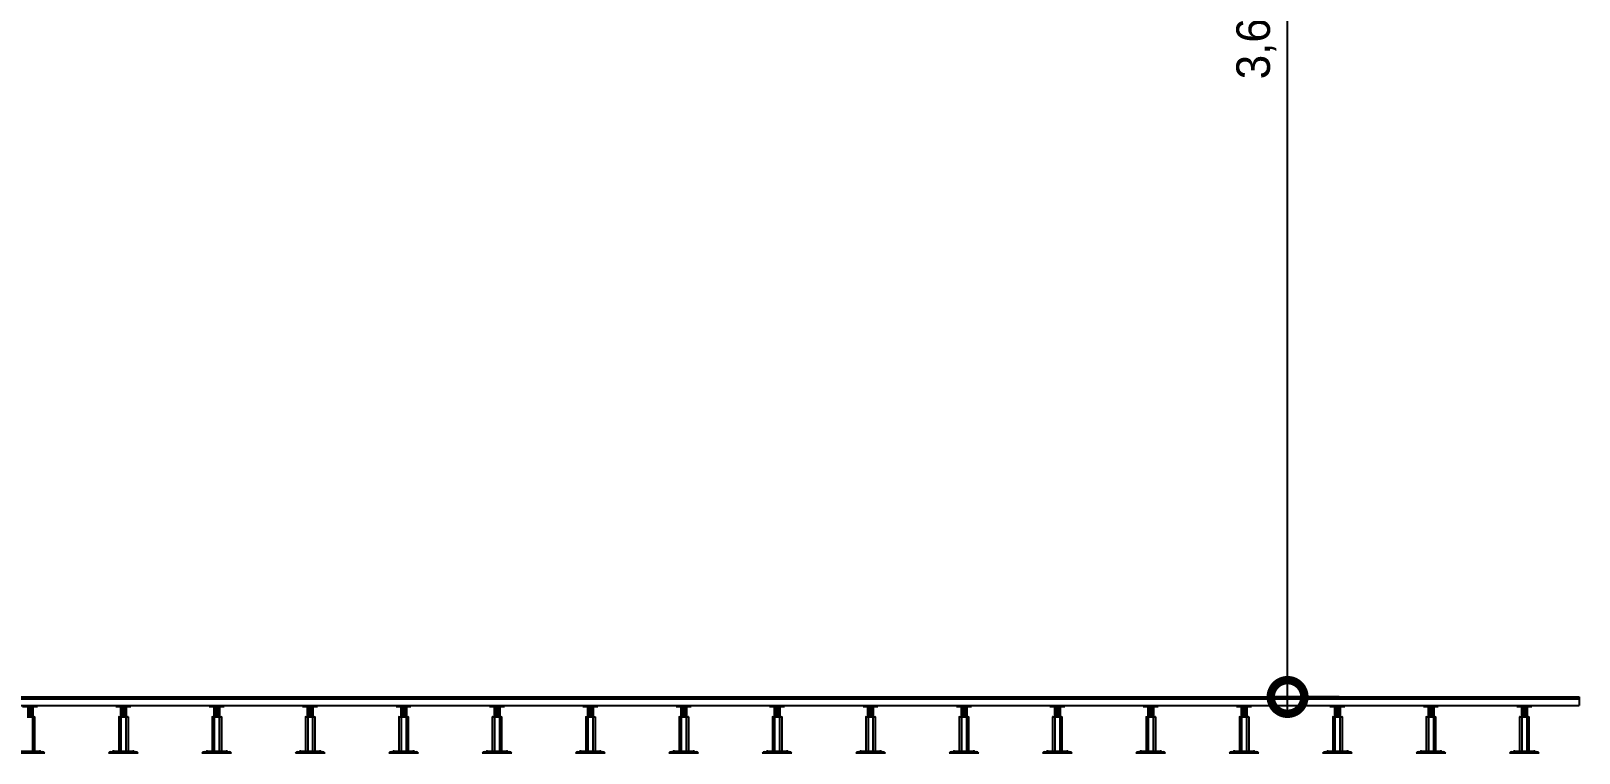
# Model space of a CAD drawing. Header units: millimetres. Extents: x 19868 to 801382, y -4805 to 85279.
# Drawn here: x 301844 to 305988, y 42129 to 44061 of the extents above; entities that cross this region are included whole.
import ezdxf

# ---------------------------------------------------------------- set-up
doc = ezdxf.new("R2010")
doc.units = ezdxf.units.MM
doc.header["$LTSCALE"] = 250
doc.layers.get('Defpoints').update_dxf_attribs({"color": 151})
for name, color, linetype in [('A-ELE-4', 4, 'Continuous'), ('A-ELE-8', 8, 'Continuous'), ('GES', 7, 'Continuous')]:
    doc.layers.add(name, color=color, linetype=linetype)
doc.layers.add('CK', color=221, linetype='Continuous', plot=False)
doc.styles.add('Gdim', font='')
doc.styles.get('Gdim').set_extended_font_data('Dotum')
doc.dimstyles.new('Gdim50', dxfattribs={"dimscale": 30, "dimtxt": 3, "dimasz": 6, "dimexe": 1.5, "dimexo": 2, "dimgap": 1, "dimtad": 1, "dimdec": 0, "dimzin": 0, "dimdsep": 46, "dimlunit": 6, "dimtxsty": 'Gdim', "dimblk": 'DOTSMALL', "dimcen": 1.5, "dimdle": 1.5, "dimclrd": 256, "dimclre": 256, "dimclrt": 256, "dimazin": 0, "dimtfac": 1, "dimtdec": 0, "dimtix": 1, "dimtmove": 2, "dimatfit": 3, "dimldrblk": 'DOTSMALL', "dimfxl": 1.5, "dimtolj": 1, "dimtzin": 0, "dimlwd": -1, "dimlwe": -1, "dimarcsym": 1})

# ---------------------------------------------------------------- blocks, each defined once
blk = doc.blocks.new('_DotSmall')
at = {"color": 0, "linetype": 'ByBlock', "const_width": 0.5}
blk.add_lwpolyline([(-0.0625, 0, 1), (0.0625, 0, 1)], format="xyb", close=True, dxfattribs=at)
blk = doc.blocks.new('*D67')
at = {"layer": 'CK', "transparency": 16777216}
for p, q in [((305208, 42233.9), (305208, 45923.9)), ((305346.2, 45878.9), (305163, 45878.9)), ((305346.2, 42278.9), (305163, 42278.9))]:
    blk.add_line(p, q, dxfattribs=at)
at = {"layer": 'Defpoints', "color": 0, "transparency": 16777216}
for p in [(305208, 45878.9), (305406.2, 45878.9), (305406.2, 42278.9)]:
    blk.add_point(p, dxfattribs=at)
at = {"layer": 'CK', "transparency": 16777216, "xscale": 180, "yscale": 180, "zscale": 180}
for p, rotation in [((305208, 45878.9), 90), ((305208, 42278.9), 270)]:
    blk.add_blockref('_DotSmall', p, dxfattribs=dict(at, rotation=rotation))
at = {"layer": 'CK', "transparency": 16777216, "insert": (305124.2, 44078.9), "char_height": 90, "attachment_point": 5, "rotation": 90, "style": 'Gdim'}
blk.add_mtext('\\A1;3,600', dxfattribs=at)
blk = doc.blocks.new('*U157')
at = {"layer": 'A-ELE-4'}
blk.add_line((-11, 0), (5589, 0), dxfattribs=at)
at = {"layer": 'A-ELE-8'}
for p, q in [((5589, 0), (5589, -23)), ((-11, -5), (5589, -5)), ((-11, -23), (5589, -23))]:
    blk.add_line(p, q, dxfattribs=at)
blk = doc.blocks.new('*U139')
at = {"layer": 'GES', "color": 8}
for p, q in [((40345, 2019.5, 0), (40385, 2019.5, 0)), ((40345, 2017, 0), (40385, 2017, 0)), ((40357.4, 2011.6, 0), (40372.6, 2011.6, 0)), ((40357.4, 2011.6, 0), (40372.6, 2011.6, 0)), ((40357.4, 2006.6, 0), (40372.6, 2006.6, 0)), ((40357.4, 2006.6, 0), (40372.6, 2006.6, 0)), ((40357.4, 2001.6, 0), (40372.6, 2001.6, 0)), ((40357.4, 2001.6, 0), (40372.6, 2001.6, 0)), ((40357.4, 1996.6, 0), (40372.6, 1996.6, 0)), ((40357.4, 1996.6, 0), (40372.6, 1996.6, 0)), ((40357.4, 1991.6, 0), (40372.6, 1991.6, 0)), ((40357.4, 1991.6, 0), (40372.6, 1991.6, 0)), ((40357.6, 1989.7, 0), (40372.6, 1989.7, 0)), ((40359.2, 1989.7, 0), (40370.9, 1989.7, 0)), ((40372.6, 2017, 0), (40372.6, 2007.2, 0)), ((40372.6, 2013.6, 0), (40372.6, 1989.7, 0)), ((40372.6, 1989.7, 0), (40376.7, 1989.7, 0)), ((40385, 2017, 0), (40385, 2019.5, 0)), ((40595, 2017, 0), (40595, 2019.5, 0)), ((40595, 2019.5, 0), (40635, 2019.5, 0)), ((40595, 2017, 0), (40635, 2017, 0)), ((40603.4, 1989.7, 0), (40607.6, 1989.7, 0)), ((40607.4, 2017, 0), (40607.4, 2007.2, 0)), ((40607.4, 2013.6, 0), (40607.4, 1989.7, 0)), ((40607.4, 2011.6, 0), (40622.6, 2011.6, 0)), ((40607.4, 2011.6, 0), (40622.6, 2011.6, 0)), ((40607.4, 2006.6, 0), (40622.6, 2006.6, 0)), ((40607.4, 2006.6, 0), (40622.6, 2006.6, 0)), ((40607.4, 2001.6, 0), (40622.6, 2001.6, 0)), ((40607.4, 2001.6, 0), (40622.6, 2001.6, 0)), ((40607.4, 1996.6, 0), (40622.6, 1996.6, 0)), ((40607.4, 1996.6, 0), (40622.6, 1996.6, 0)), ((40607.4, 1991.6, 0), (40622.6, 1991.6, 0)), ((40607.4, 1991.6, 0), (40622.6, 1991.6, 0)), ((40607.6, 1989.7, 0), (40622.6, 1989.7, 0)), ((40609.2, 1989.7, 0), (40620.9, 1989.7, 0)), ((40622.6, 2017, 0), (40622.6, 2007.2, 0)), ((40622.6, 2013.6, 0), (40622.6, 1989.7, 0)), ((40622.6, 1989.7, 0), (40626.7, 1989.7, 0)), ((40635, 2017, 0), (40635, 2019.5, 0)), ((40845, 2017, 0), (40845, 2019.5, 0)), ((40845, 2019.5, 0), (40885, 2019.5, 0)), ((40845, 2017, 0), (40885, 2017, 0)), ((40853.4, 1989.7, 0), (40857.6, 1989.7, 0)), ((40857.4, 2017, 0), (40857.4, 2007.2, 0)), ((40857.4, 2013.6, 0), (40857.4, 1989.7, 0)), ((40857.4, 2011.6, 0), (40872.6, 2011.6, 0)), ((40857.4, 2011.6, 0), (40872.6, 2011.6, 0)), ((40857.4, 2006.6, 0), (40872.6, 2006.6, 0)), ((40857.4, 2006.6, 0), (40872.6, 2006.6, 0)), ((40857.4, 2001.6, 0), (40872.6, 2001.6, 0)), ((40857.4, 2001.6, 0), (40872.6, 2001.6, 0)), ((40857.4, 1996.6, 0), (40872.6, 1996.6, 0)), ((40857.4, 1996.6, 0), (40872.6, 1996.6, 0)), ((40857.4, 1991.6, 0), (40872.6, 1991.6, 0)), ((40857.4, 1991.6, 0), (40872.6, 1991.6, 0)), ((40857.6, 1989.7, 0), (40872.6, 1989.7, 0)), ((40859.2, 1989.7, 0), (40870.9, 1989.7, 0)), ((40872.6, 2017, 0), (40872.6, 2007.2, 0)), ((40872.6, 2013.6, 0), (40872.6, 1989.7, 0)), ((40872.6, 1989.7, 0), (40876.7, 1989.7, 0)), ((40885, 2017, 0), (40885, 2019.5, 0)), ((41095, 2017, 0), (41095, 2019.5, 0)), ((41095, 2019.5, 0), (41135, 2019.5, 0)), ((41095, 2017, 0), (41135, 2017, 0)), ((41103.4, 1989.7, 0), (41107.6, 1989.7, 0)), ((41107.4, 2017, 0), (41107.4, 2007.2, 0)), ((41107.4, 2013.6, 0), (41107.4, 1989.7, 0)), ((41107.4, 2011.6, 0), (41122.6, 2011.6, 0)), ((41107.4, 2011.6, 0), (41122.6, 2011.6, 0)), ((41107.4, 2006.6, 0), (41122.6, 2006.6, 0)), ((41107.4, 2006.6, 0), (41122.6, 2006.6, 0)), ((41107.4, 2001.6, 0), (41122.6, 2001.6, 0)), ((41107.4, 2001.6, 0), (41122.6, 2001.6, 0)), ((41107.4, 1996.6, 0), (41122.6, 1996.6, 0)), ((41107.4, 1996.6, 0), (41122.6, 1996.6, 0)), ((41107.4, 1991.6, 0), (41122.6, 1991.6, 0)), ((41107.4, 1991.6, 0), (41122.6, 1991.6, 0)), ((41107.6, 1989.7, 0), (41122.6, 1989.7, 0)), ((41109.2, 1989.7, 0), (41120.9, 1989.7, 0)), ((41122.6, 2017, 0), (41122.6, 2007.2, 0)), ((41122.6, 2013.6, 0), (41122.6, 1989.7, 0)), ((41122.6, 1989.7, 0), (41126.7, 1989.7, 0)), ((41135, 2017, 0), (41135, 2019.5, 0)), ((41345, 2017, 0), (41345, 2019.5, 0)), ((41345, 2019.5, 0), (41385, 2019.5, 0)), ((41345, 2017, 0), (41385, 2017, 0)), ((41353.4, 1989.7, 0), (41357.6, 1989.7, 0)), ((41357.4, 2017, 0), (41357.4, 2007.2, 0)), ((41357.4, 2013.6, 0), (41357.4, 1989.7, 0)), ((41357.4, 2011.6, 0), (41372.6, 2011.6, 0)), ((41357.4, 2011.6, 0), (41372.6, 2011.6, 0)), ((41357.4, 2006.6, 0), (41372.6, 2006.6, 0)), ((41357.4, 2006.6, 0), (41372.6, 2006.6, 0)), ((41357.4, 2001.6, 0), (41372.6, 2001.6, 0)), ((41357.4, 2001.6, 0), (41372.6, 2001.6, 0)), ((41357.4, 1996.6, 0), (41372.6, 1996.6, 0)), ((41357.4, 1996.6, 0), (41372.6, 1996.6, 0)), ((41357.4, 1991.6, 0), (41372.6, 1991.6, 0)), ((41357.4, 1991.6, 0), (41372.6, 1991.6, 0)), ((41357.6, 1989.7, 0), (41372.6, 1989.7, 0)), ((41359.2, 1989.7, 0), (41370.9, 1989.7, 0)), ((41372.6, 2017, 0), (41372.6, 2007.2, 0)), ((41372.6, 2013.6, 0), (41372.6, 1989.7, 0)), ((41372.6, 1989.7, 0), (41376.7, 1989.7, 0)), ((41385, 2017, 0), (41385, 2019.5, 0)), ((41595, 2017, 0), (41595, 2019.5, 0)), ((41595, 2019.5, 0), (41635, 2019.5, 0)), ((41595, 2017, 0), (41635, 2017, 0)), ((41603.4, 1989.7, 0), (41607.6, 1989.7, 0)), ((41607.4, 2017, 0), (41607.4, 2007.2, 0)), ((41607.4, 2013.6, 0), (41607.4, 1989.7, 0)), ((41607.4, 2011.6, 0), (41622.6, 2011.6, 0)), ((41607.4, 2011.6, 0), (41622.6, 2011.6, 0)), ((41607.4, 2006.6, 0), (41622.6, 2006.6, 0)), ((41607.4, 2006.6, 0), (41622.6, 2006.6, 0)), ((41607.4, 2001.6, 0), (41622.6, 2001.6, 0)), ((41607.4, 2001.6, 0), (41622.6, 2001.6, 0)), ((41607.4, 1996.6, 0), (41622.6, 1996.6, 0)), ((41607.4, 1996.6, 0), (41622.6, 1996.6, 0)), ((41607.4, 1991.6, 0), (41622.6, 1991.6, 0)), ((41607.4, 1991.6, 0), (41622.6, 1991.6, 0)), ((41607.6, 1989.7, 0), (41622.6, 1989.7, 0)), ((41609.2, 1989.7, 0), (41620.9, 1989.7, 0)), ((41622.6, 2017, 0), (41622.6, 2007.2, 0)), ((41622.6, 2013.6, 0), (41622.6, 1989.7, 0)), ((41622.6, 1989.7, 0), (41626.7, 1989.7, 0)), ((41635, 2017, 0), (41635, 2019.5, 0)), ((41845, 2017, 0), (41845, 2019.5, 0)), ((41845, 2019.5, 0), (41885, 2019.5, 0)), ((41845, 2017, 0), (41885, 2017, 0)), ((41853.4, 1989.7, 0), (41857.6, 1989.7, 0)), ((41857.4, 2017, 0), (41857.4, 2007.2, 0)), ((41857.4, 2013.6, 0), (41857.4, 1989.7, 0)), ((41857.4, 2011.6, 0), (41872.6, 2011.6, 0)), ((41857.4, 2011.6, 0), (41872.6, 2011.6, 0)), ((41857.4, 2006.6, 0), (41872.6, 2006.6, 0)), ((41857.4, 2006.6, 0), (41872.6, 2006.6, 0)), ((41857.4, 2001.6, 0), (41872.6, 2001.6, 0)), ((41857.4, 2001.6, 0), (41872.6, 2001.6, 0)), ((41857.4, 1996.6, 0), (41872.6, 1996.6, 0)), ((41857.4, 1996.6, 0), (41872.6, 1996.6, 0)), ((41857.4, 1991.6, 0), (41872.6, 1991.6, 0)), ((41857.4, 1991.6, 0), (41872.6, 1991.6, 0)), ((41857.6, 1989.7, 0), (41872.6, 1989.7, 0)), ((41859.2, 1989.7, 0), (41870.9, 1989.7, 0)), ((41872.6, 2017, 0), (41872.6, 2007.2, 0)), ((41872.6, 2013.6, 0), (41872.6, 1989.7, 0)), ((41872.6, 1989.7, 0), (41876.7, 1989.7, 0)), ((41885, 2017, 0), (41885, 2019.5, 0)), ((42095, 2017, 0), (42095, 2019.5, 0)), ((42095, 2019.5, 0), (42135, 2019.5, 0)), ((42095, 2017, 0), (42135, 2017, 0)), ((42103.4, 1989.7, 0), (42107.6, 1989.7, 0)), ((42107.4, 2017, 0), (42107.4, 2007.2, 0)), ((42107.4, 2013.6, 0), (42107.4, 1989.7, 0)), ((42107.4, 2011.6, 0), (42122.6, 2011.6, 0)), ((42107.4, 2011.6, 0), (42122.6, 2011.6, 0)), ((42107.4, 2006.6, 0), (42122.6, 2006.6, 0)), ((42107.4, 2006.6, 0), (42122.6, 2006.6, 0)), ((42107.4, 2001.6, 0), (42122.6, 2001.6, 0)), ((42107.4, 2001.6, 0), (42122.6, 2001.6, 0)), ((42107.4, 1996.6, 0), (42122.6, 1996.6, 0)), ((42107.4, 1996.6, 0), (42122.6, 1996.6, 0)), ((42107.4, 1991.6, 0), (42122.6, 1991.6, 0)), ((42107.4, 1991.6, 0), (42122.6, 1991.6, 0)), ((42107.6, 1989.7, 0), (42122.6, 1989.7, 0)), ((42109.2, 1989.7, 0), (42120.9, 1989.7, 0)), ((42122.6, 2017, 0), (42122.6, 2007.2, 0)), ((42122.6, 2013.6, 0), (42122.6, 1989.7, 0)), ((42122.6, 1989.7, 0), (42126.7, 1989.7, 0)), ((42135, 2017, 0), (42135, 2019.5, 0)), ((42345, 2017, 0), (42345, 2019.5, 0)), ((42345, 2019.5, 0), (42385, 2019.5, 0)), ((42345, 2017, 0), (42385, 2017, 0)), ((42353.4, 1989.7, 0), (42357.6, 1989.7, 0)), ((42357.4, 2017, 0), (42357.4, 2007.2, 0)), ((42357.4, 2013.6, 0), (42357.4, 1989.7, 0)), ((42357.4, 2011.6, 0), (42372.6, 2011.6, 0)), ((42357.4, 2011.6, 0), (42372.6, 2011.6, 0)), ((42357.4, 2006.6, 0), (42372.6, 2006.6, 0)), ((42357.4, 2006.6, 0), (42372.6, 2006.6, 0)), ((42357.4, 2001.6, 0), (42372.6, 2001.6, 0)), ((42357.4, 2001.6, 0), (42372.6, 2001.6, 0)), ((42357.4, 1996.6, 0), (42372.6, 1996.6, 0)), ((42357.4, 1996.6, 0), (42372.6, 1996.6, 0)), ((42357.4, 1991.6, 0), (42372.6, 1991.6, 0)), ((42357.4, 1991.6, 0), (42372.6, 1991.6, 0)), ((42357.6, 1989.7, 0), (42372.6, 1989.7, 0)), ((42359.2, 1989.7, 0), (42370.9, 1989.7, 0)), ((42372.6, 2017, 0), (42372.6, 2007.2, 0)), ((42372.6, 2013.6, 0), (42372.6, 1989.7, 0)), ((42372.6, 1989.7, 0), (42376.7, 1989.7, 0)), ((42385, 2017, 0), (42385, 2019.5, 0)), ((42595, 2017, 0), (42595, 2019.5, 0)), ((42595, 2019.5, 0), (42635, 2019.5, 0)), ((42595, 2017, 0), (42635, 2017, 0)), ((42603.4, 1989.7, 0), (42607.6, 1989.7, 0)), ((42607.4, 2017, 0), (42607.4, 2007.2, 0)), ((42607.4, 2013.6, 0), (42607.4, 1989.7, 0)), ((42607.4, 2011.6, 0), (42622.6, 2011.6, 0)), ((42607.4, 2011.6, 0), (42622.6, 2011.6, 0)), ((42607.4, 2006.6, 0), (42622.6, 2006.6, 0)), ((42607.4, 2006.6, 0), (42622.6, 2006.6, 0)), ((42607.4, 2001.6, 0), (42622.6, 2001.6, 0)), ((42607.4, 2001.6, 0), (42622.6, 2001.6, 0)), ((42607.4, 1996.6, 0), (42622.6, 1996.6, 0)), ((42607.4, 1996.6, 0), (42622.6, 1996.6, 0)), ((42607.4, 1991.6, 0), (42622.6, 1991.6, 0)), ((42607.4, 1991.6, 0), (42622.6, 1991.6, 0)), ((42607.6, 1989.7, 0), (42622.6, 1989.7, 0)), ((42609.2, 1989.7, 0), (42620.9, 1989.7, 0)), ((42622.6, 2017, 0), (42622.6, 2007.2, 0)), ((42622.6, 2013.6, 0), (42622.6, 1989.7, 0)), ((42622.6, 1989.7, 0), (42626.7, 1989.7, 0)), ((42635, 2017, 0), (42635, 2019.5, 0)), ((42845, 2017, 0), (42845, 2019.5, 0)), ((42845, 2019.5, 0), (42885, 2019.5, 0)), ((42845, 2017, 0), (42885, 2017, 0)), ((42853.4, 1989.7, 0), (42857.6, 1989.7, 0)), ((42857.4, 2017, 0), (42857.4, 2007.2, 0)), ((42857.4, 2013.6, 0), (42857.4, 1989.7, 0)), ((42857.4, 2011.6, 0), (42872.6, 2011.6, 0)), ((42857.4, 2011.6, 0), (42872.6, 2011.6, 0)), ((42857.4, 2006.6, 0), (42872.6, 2006.6, 0)), ((42857.4, 2006.6, 0), (42872.6, 2006.6, 0)), ((42857.4, 2001.6, 0), (42872.6, 2001.6, 0)), ((42857.4, 2001.6, 0), (42872.6, 2001.6, 0)), ((42857.4, 1996.6, 0), (42872.6, 1996.6, 0)), ((42857.4, 1996.6, 0), (42872.6, 1996.6, 0)), ((42857.4, 1991.6, 0), (42872.6, 1991.6, 0)), ((42857.4, 1991.6, 0), (42872.6, 1991.6, 0)), ((42857.6, 1989.7, 0), (42872.6, 1989.7, 0)), ((42859.2, 1989.7, 0), (42870.9, 1989.7, 0)), ((42872.6, 2017, 0), (42872.6, 2007.2, 0)), ((42872.6, 2013.6, 0), (42872.6, 1989.7, 0)), ((42872.6, 1989.7, 0), (42876.7, 1989.7, 0)), ((42885, 2017, 0), (42885, 2019.5, 0)), ((43095, 2017, 0), (43095, 2019.5, 0)), ((43095, 2019.5, 0), (43135, 2019.5, 0)), ((43095, 2017, 0), (43135, 2017, 0)), ((43103.4, 1989.7, 0), (43107.6, 1989.7, 0)), ((43107.4, 2017, 0), (43107.4, 2007.2, 0)), ((43107.4, 2013.6, 0), (43107.4, 1989.7, 0)), ((43107.4, 2011.6, 0), (43122.6, 2011.6, 0)), ((43107.4, 2011.6, 0), (43122.6, 2011.6, 0)), ((43107.4, 2006.6, 0), (43122.6, 2006.6, 0)), ((43107.4, 2006.6, 0), (43122.6, 2006.6, 0)), ((43107.4, 2001.6, 0), (43122.6, 2001.6, 0)), ((43107.4, 2001.6, 0), (43122.6, 2001.6, 0)), ((43107.4, 1996.6, 0), (43122.6, 1996.6, 0)), ((43107.4, 1996.6, 0), (43122.6, 1996.6, 0)), ((43107.4, 1991.6, 0), (43122.6, 1991.6, 0)), ((43107.4, 1991.6, 0), (43122.6, 1991.6, 0)), ((43107.6, 1989.7, 0), (43122.6, 1989.7, 0)), ((43109.2, 1989.7, 0), (43120.9, 1989.7, 0)), ((43122.6, 2017, 0), (43122.6, 2007.2, 0)), ((43122.6, 2013.6, 0), (43122.6, 1989.7, 0)), ((43122.6, 1989.7, 0), (43126.7, 1989.7, 0)), ((43135, 2017, 0), (43135, 2019.5, 0)), ((43345, 2017, 0), (43345, 2019.5, 0)), ((43345, 2019.5, 0), (43385, 2019.5, 0)), ((43345, 2017, 0), (43385, 2017, 0)), ((43353.4, 1989.7, 0), (43357.6, 1989.7, 0)), ((43357.4, 2017, 0), (43357.4, 2007.2, 0)), ((43357.4, 2013.6, 0), (43357.4, 1989.7, 0)), ((43357.4, 2011.6, 0), (43372.6, 2011.6, 0)), ((43357.4, 2011.6, 0), (43372.6, 2011.6, 0)), ((43357.4, 2006.6, 0), (43372.6, 2006.6, 0)), ((43357.4, 2006.6, 0), (43372.6, 2006.6, 0)), ((43357.4, 2001.6, 0), (43372.6, 2001.6, 0)), ((43357.4, 2001.6, 0), (43372.6, 2001.6, 0)), ((43357.4, 1996.6, 0), (43372.6, 1996.6, 0)), ((43357.4, 1996.6, 0), (43372.6, 1996.6, 0)), ((43357.4, 1991.6, 0), (43372.6, 1991.6, 0)), ((43357.4, 1991.6, 0), (43372.6, 1991.6, 0)), ((43357.6, 1989.7, 0), (43372.6, 1989.7, 0)), ((43359.2, 1989.7, 0), (43370.9, 1989.7, 0)), ((43372.6, 2017, 0), (43372.6, 2007.2, 0)), ((43372.6, 2013.6, 0), (43372.6, 1989.7, 0)), ((43372.6, 1989.7, 0), (43376.7, 1989.7, 0)), ((43385, 2017, 0), (43385, 2019.5, 0)), ((43595, 2017, 0), (43595, 2019.5, 0)), ((43595, 2019.5, 0), (43635, 2019.5, 0)), ((43595, 2017, 0), (43635, 2017, 0)), ((43603.4, 1989.7, 0), (43607.6, 1989.7, 0)), ((43607.4, 2017, 0), (43607.4, 2007.2, 0)), ((43607.4, 2013.6, 0), (43607.4, 1989.7, 0)), ((43607.4, 2011.6, 0), (43622.6, 2011.6, 0)), ((43607.4, 2011.6, 0), (43622.6, 2011.6, 0)), ((43607.4, 2006.6, 0), (43622.6, 2006.6, 0)), ((43607.4, 2006.6, 0), (43622.6, 2006.6, 0)), ((43607.4, 2001.6, 0), (43622.6, 2001.6, 0)), ((43607.4, 2001.6, 0), (43622.6, 2001.6, 0)), ((43607.4, 1996.6, 0), (43622.6, 1996.6, 0)), ((43607.4, 1996.6, 0), (43622.6, 1996.6, 0)), ((43607.4, 1991.6, 0), (43622.6, 1991.6, 0)), ((43607.4, 1991.6, 0), (43622.6, 1991.6, 0)), ((43607.6, 1989.7, 0), (43622.6, 1989.7, 0)), ((43609.2, 1989.7, 0), (43620.9, 1989.7, 0)), ((43622.6, 2017, 0), (43622.6, 2007.2, 0)), ((43622.6, 2013.6, 0), (43622.6, 1989.7, 0)), ((43622.6, 1989.7, 0), (43626.7, 1989.7, 0)), ((43635, 2017, 0), (43635, 2019.5, 0)), ((43845, 2017, 0), (43845, 2019.5, 0)), ((43845, 2019.5, 0), (43885, 2019.5, 0)), ((43845, 2017, 0), (43885, 2017, 0)), ((43853.4, 1989.7, 0), (43857.6, 1989.7, 0)), ((43857.4, 2017, 0), (43857.4, 2007.2, 0)), ((43857.4, 2013.6, 0), (43857.4, 1989.7, 0)), ((43857.4, 2011.6, 0), (43872.6, 2011.6, 0)), ((43857.4, 2011.6, 0), (43872.6, 2011.6, 0)), ((43857.4, 2006.6, 0), (43872.6, 2006.6, 0)), ((43857.4, 2006.6, 0), (43872.6, 2006.6, 0)), ((43857.4, 2001.6, 0), (43872.6, 2001.6, 0)), ((43857.4, 2001.6, 0), (43872.6, 2001.6, 0)), ((43857.4, 1996.6, 0), (43872.6, 1996.6, 0)), ((43857.4, 1996.6, 0), (43872.6, 1996.6, 0)), ((43857.4, 1991.6, 0), (43872.6, 1991.6, 0)), ((43857.4, 1991.6, 0), (43872.6, 1991.6, 0)), ((43857.6, 1989.7, 0), (43872.6, 1989.7, 0)), ((43859.2, 1989.7, 0), (43870.9, 1989.7, 0)), ((43872.6, 2017, 0), (43872.6, 2007.2, 0)), ((43872.6, 2013.6, 0), (43872.6, 1989.7, 0)), ((43872.6, 1989.7, 0), (43876.7, 1989.7, 0)), ((43885, 2017, 0), (43885, 2019.5, 0)), ((44095, 2017, 0), (44095, 2019.5, 0)), ((44095, 2019.5, 0), (44135, 2019.5, 0)), ((44095, 2017, 0), (44135, 2017, 0)), ((44103.4, 1989.7, 0), (44107.6, 1989.7, 0)), ((44107.4, 2017, 0), (44107.4, 2007.2, 0)), ((44107.4, 2013.6, 0), (44107.4, 1989.7, 0)), ((44107.4, 2011.6, 0), (44122.6, 2011.6, 0)), ((44107.4, 2011.6, 0), (44122.6, 2011.6, 0)), ((44107.4, 2006.6, 0), (44122.6, 2006.6, 0)), ((44107.4, 2006.6, 0), (44122.6, 2006.6, 0)), ((44107.4, 2001.6, 0), (44122.6, 2001.6, 0)), ((44107.4, 2001.6, 0), (44122.6, 2001.6, 0)), ((44107.4, 1996.6, 0), (44122.6, 1996.6, 0)), ((44107.4, 1996.6, 0), (44122.6, 1996.6, 0)), ((44107.4, 1991.6, 0), (44122.6, 1991.6, 0)), ((44107.4, 1991.6, 0), (44122.6, 1991.6, 0)), ((44107.6, 1989.7, 0), (44122.6, 1989.7, 0)), ((44109.2, 1989.7, 0), (44120.9, 1989.7, 0)), ((44122.6, 2017, 0), (44122.6, 2007.2, 0)), ((44122.6, 2013.6, 0), (44122.6, 1989.7, 0)), ((44122.6, 1989.7, 0), (44126.7, 1989.7, 0)), ((44135, 2017, 0), (44135, 2019.5, 0)), ((44345, 2017, 0), (44345, 2019.5, 0)), ((44345, 2019.5, 0), (44385, 2019.5, 0)), ((44345, 2017, 0), (44385, 2017, 0)), ((44353.4, 1989.7, 0), (44357.6, 1989.7, 0)), ((44357.4, 2017, 0), (44357.4, 2007.2, 0)), ((44357.4, 2013.6, 0), (44357.4, 1989.7, 0)), ((44357.4, 2011.6, 0), (44372.6, 2011.6, 0)), ((44357.4, 2011.6, 0), (44372.6, 2011.6, 0)), ((44357.4, 2006.6, 0), (44372.6, 2006.6, 0)), ((44357.4, 2006.6, 0), (44372.6, 2006.6, 0)), ((44357.4, 2001.6, 0), (44372.6, 2001.6, 0)), ((44357.4, 2001.6, 0), (44372.6, 2001.6, 0)), ((44357.4, 1996.6, 0), (44372.6, 1996.6, 0)), ((44357.4, 1996.6, 0), (44372.6, 1996.6, 0)), ((44357.4, 1991.6, 0), (44372.6, 1991.6, 0)), ((44357.4, 1991.6, 0), (44372.6, 1991.6, 0)), ((44357.6, 1989.7, 0), (44372.6, 1989.7, 0)), ((44359.2, 1989.7, 0), (44370.9, 1989.7, 0)), ((44372.6, 2017, 0), (44372.6, 2007.2, 0)), ((44372.6, 2013.6, 0), (44372.6, 1989.7, 0)), ((44372.6, 1989.7, 0), (44376.7, 1989.7, 0)), ((44385, 2017, 0), (44385, 2019.5, 0)), ((40371.7, 1988.9, 0), (40371.7, 1898, 0)), ((40377.6, 1988.9, 0), (40377.6, 1898, 0)), ((40602.6, 1988.9, 0), (40602.6, 1898, 0)), ((40608.4, 1988.9, 0), (40608.4, 1898, 0)), ((40621.7, 1988.9, 0), (40621.7, 1898, 0)), ((40627.6, 1988.9, 0), (40627.6, 1898, 0)), ((40852.6, 1988.9, 0), (40852.6, 1898, 0)), ((40858.4, 1988.9, 0), (40858.4, 1898, 0)), ((40871.7, 1988.9, 0), (40871.7, 1898, 0)), ((40877.6, 1988.9, 0), (40877.6, 1898, 0)), ((41102.6, 1988.9, 0), (41102.6, 1898, 0)), ((41108.4, 1988.9, 0), (41108.4, 1898, 0)), ((41121.7, 1988.9, 0), (41121.7, 1898, 0)), ((41127.6, 1988.9, 0), (41127.6, 1898, 0)), ((41352.6, 1988.9, 0), (41352.6, 1898, 0)), ((41358.4, 1988.9, 0), (41358.4, 1898, 0)), ((41371.7, 1988.9, 0), (41371.7, 1898, 0)), ((41377.6, 1988.9, 0), (41377.6, 1898, 0)), ((41602.6, 1988.9, 0), (41602.6, 1898, 0)), ((41608.4, 1988.9, 0), (41608.4, 1898, 0)), ((41621.7, 1988.9, 0), (41621.7, 1898, 0)), ((41627.6, 1988.9, 0), (41627.6, 1898, 0)), ((41852.6, 1988.9, 0), (41852.6, 1898, 0)), ((41858.4, 1988.9, 0), (41858.4, 1898, 0)), ((41871.7, 1988.9, 0), (41871.7, 1898, 0)), ((41877.6, 1988.9, 0), (41877.6, 1898, 0)), ((42102.6, 1988.9, 0), (42102.6, 1898, 0)), ((42108.4, 1988.9, 0), (42108.4, 1898, 0)), ((42121.7, 1988.9, 0), (42121.7, 1898, 0)), ((42127.6, 1988.9, 0), (42127.6, 1898, 0)), ((42352.6, 1988.9, 0), (42352.6, 1898, 0)), ((42358.4, 1988.9, 0), (42358.4, 1898, 0)), ((42371.7, 1988.9, 0), (42371.7, 1898, 0)), ((42377.6, 1988.9, 0), (42377.6, 1898, 0)), ((42602.6, 1988.9, 0), (42602.6, 1898, 0)), ((42608.4, 1988.9, 0), (42608.4, 1898, 0)), ((42621.7, 1988.9, 0), (42621.7, 1898, 0)), ((42627.6, 1988.9, 0), (42627.6, 1898, 0)), ((42852.6, 1988.9, 0), (42852.6, 1898, 0)), ((42858.4, 1988.9, 0), (42858.4, 1898, 0)), ((42871.7, 1988.9, 0), (42871.7, 1898, 0)), ((42877.6, 1988.9, 0), (42877.6, 1898, 0)), ((43102.6, 1988.9, 0), (43102.6, 1898, 0)), ((43108.4, 1988.9, 0), (43108.4, 1898, 0)), ((43121.7, 1988.9, 0), (43121.7, 1898, 0)), ((43127.6, 1988.9, 0), (43127.6, 1898, 0)), ((43352.6, 1988.9, 0), (43352.6, 1898, 0)), ((43358.4, 1988.9, 0), (43358.4, 1898, 0)), ((43371.7, 1988.9, 0), (43371.7, 1898, 0)), ((43377.6, 1988.9, 0), (43377.6, 1898, 0)), ((43602.6, 1988.9, 0), (43602.6, 1898, 0)), ((43608.4, 1988.9, 0), (43608.4, 1898, 0)), ((43621.7, 1988.9, 0), (43621.7, 1898, 0)), ((43627.6, 1988.9, 0), (43627.6, 1898, 0)), ((43852.6, 1988.9, 0), (43852.6, 1898, 0)), ((43858.4, 1988.9, 0), (43858.4, 1898, 0)), ((43871.7, 1988.9, 0), (43871.7, 1898, 0)), ((43877.6, 1988.9, 0), (43877.6, 1898, 0)), ((44102.6, 1988.9, 0), (44102.6, 1898, 0)), ((44108.4, 1988.9, 0), (44108.4, 1898, 0)), ((44121.7, 1988.9, 0), (44121.7, 1898, 0)), ((44127.6, 1988.9, 0), (44127.6, 1898, 0)), ((44352.6, 1988.9, 0), (44352.6, 1898, 0)), ((44358.4, 1988.9, 0), (44358.4, 1898, 0)), ((44371.7, 1988.9, 0), (44371.7, 1898, 0)), ((44377.6, 1988.9, 0), (44377.6, 1898, 0)), ((40325.4, 1892.5), (40404.8, 1892.5, 0)), ((40331.7, 1895.4), (40398.4, 1895.4)), ((40340.2, 1897.7), (40390.3, 1897.7)), ((40357.6, 1897.2, 0), (40372.6, 1897.2, 0)), ((40372.6, 1897.2, 0), (40376.7, 1897.2, 0)), ((40373.4, 1897.2, 0), (40373.4, 1897.7)), ((40575.4, 1892.5), (40654.8, 1892.5, 0)), ((40581.7, 1895.4), (40648.4, 1895.4)), ((40590.2, 1897.7), (40640.3, 1897.7)), ((40603.4, 1897.2, 0), (40607.6, 1897.2, 0)), ((40606.7, 1897.2, 0), (40606.7, 1897.7)), ((40607.6, 1897.2, 0), (40622.6, 1897.2, 0)), ((40622.6, 1897.2, 0), (40626.7, 1897.2, 0)), ((40623.4, 1897.2, 0), (40623.4, 1897.7)), ((40825.4, 1892.5), (40904.8, 1892.5, 0)), ((40831.7, 1895.4), (40898.4, 1895.4)), ((40840.2, 1897.7), (40890.3, 1897.7)), ((40853.4, 1897.2, 0), (40857.6, 1897.2, 0)), ((40856.7, 1897.2, 0), (40856.7, 1897.7)), ((40857.6, 1897.2, 0), (40872.6, 1897.2, 0)), ((40872.6, 1897.2, 0), (40876.7, 1897.2, 0)), ((40873.4, 1897.2, 0), (40873.4, 1897.7)), ((41075.4, 1892.5), (41154.8, 1892.5, 0)), ((41081.7, 1895.4), (41148.4, 1895.4)), ((41090.2, 1897.7), (41140.3, 1897.7)), ((41103.4, 1897.2, 0), (41107.6, 1897.2, 0)), ((41106.7, 1897.2, 0), (41106.7, 1897.7)), ((41107.6, 1897.2, 0), (41122.6, 1897.2, 0)), ((41122.6, 1897.2, 0), (41126.7, 1897.2, 0)), ((41123.4, 1897.2, 0), (41123.4, 1897.7)), ((41325.4, 1892.5), (41404.8, 1892.5, 0)), ((41331.7, 1895.4), (41398.4, 1895.4)), ((41340.2, 1897.7), (41390.3, 1897.7)), ((41353.4, 1897.2, 0), (41357.6, 1897.2, 0)), ((41356.7, 1897.2, 0), (41356.7, 1897.7)), ((41357.6, 1897.2, 0), (41372.6, 1897.2, 0)), ((41372.6, 1897.2, 0), (41376.7, 1897.2, 0)), ((41373.4, 1897.2, 0), (41373.4, 1897.7)), ((41575.4, 1892.5), (41654.8, 1892.5, 0)), ((41581.7, 1895.4), (41648.4, 1895.4)), ((41590.2, 1897.7), (41640.3, 1897.7)), ((41603.4, 1897.2, 0), (41607.6, 1897.2, 0)), ((41606.7, 1897.2, 0), (41606.7, 1897.7)), ((41607.6, 1897.2, 0), (41622.6, 1897.2, 0)), ((41622.6, 1897.2, 0), (41626.7, 1897.2, 0)), ((41623.4, 1897.2, 0), (41623.4, 1897.7)), ((41825.4, 1892.5), (41904.8, 1892.5, 0)), ((41831.7, 1895.4), (41898.4, 1895.4)), ((41840.2, 1897.7), (41890.3, 1897.7)), ((41853.4, 1897.2, 0), (41857.6, 1897.2, 0)), ((41856.7, 1897.2, 0), (41856.7, 1897.7)), ((41857.6, 1897.2, 0), (41872.6, 1897.2, 0)), ((41872.6, 1897.2, 0), (41876.7, 1897.2, 0)), ((41873.4, 1897.2, 0), (41873.4, 1897.7)), ((42075.4, 1892.5), (42154.8, 1892.5, 0)), ((42081.7, 1895.4), (42148.4, 1895.4)), ((42090.2, 1897.7), (42140.3, 1897.7)), ((42103.4, 1897.2, 0), (42107.6, 1897.2, 0)), ((42106.7, 1897.2, 0), (42106.7, 1897.7)), ((42107.6, 1897.2, 0), (42122.6, 1897.2, 0)), ((42122.6, 1897.2, 0), (42126.7, 1897.2, 0)), ((42123.4, 1897.2, 0), (42123.4, 1897.7)), ((42325.4, 1892.5), (42404.8, 1892.5, 0)), ((42331.7, 1895.4), (42398.4, 1895.4)), ((42340.2, 1897.7), (42390.3, 1897.7)), ((42353.4, 1897.2, 0), (42357.6, 1897.2, 0)), ((42356.7, 1897.2, 0), (42356.7, 1897.7)), ((42357.6, 1897.2, 0), (42372.6, 1897.2, 0)), ((42372.6, 1897.2, 0), (42376.7, 1897.2, 0)), ((42373.4, 1897.2, 0), (42373.4, 1897.7)), ((42575.4, 1892.5), (42654.8, 1892.5, 0)), ((42581.7, 1895.4), (42648.4, 1895.4)), ((42590.2, 1897.7), (42640.3, 1897.7)), ((42603.4, 1897.2, 0), (42607.6, 1897.2, 0)), ((42606.7, 1897.2, 0), (42606.7, 1897.7)), ((42607.6, 1897.2, 0), (42622.6, 1897.2, 0)), ((42622.6, 1897.2, 0), (42626.7, 1897.2, 0)), ((42623.4, 1897.2, 0), (42623.4, 1897.7)), ((42825.4, 1892.5), (42904.8, 1892.5, 0)), ((42831.7, 1895.4), (42898.4, 1895.4)), ((42840.2, 1897.7), (42890.3, 1897.7)), ((42853.4, 1897.2, 0), (42857.6, 1897.2, 0)), ((42856.7, 1897.2, 0), (42856.7, 1897.7)), ((42857.6, 1897.2, 0), (42872.6, 1897.2, 0)), ((42872.6, 1897.2, 0), (42876.7, 1897.2, 0)), ((42873.4, 1897.2, 0), (42873.4, 1897.7)), ((43075.4, 1892.5), (43154.8, 1892.5, 0)), ((43081.7, 1895.4), (43148.4, 1895.4)), ((43090.2, 1897.7), (43140.3, 1897.7)), ((43103.4, 1897.2, 0), (43107.6, 1897.2, 0)), ((43106.7, 1897.2, 0), (43106.7, 1897.7)), ((43107.6, 1897.2, 0), (43122.6, 1897.2, 0)), ((43122.6, 1897.2, 0), (43126.7, 1897.2, 0)), ((43123.4, 1897.2, 0), (43123.4, 1897.7)), ((43325.4, 1892.5), (43404.8, 1892.5, 0)), ((43331.7, 1895.4), (43398.4, 1895.4)), ((43340.2, 1897.7), (43390.3, 1897.7)), ((43353.4, 1897.2, 0), (43357.6, 1897.2, 0)), ((43356.7, 1897.2, 0), (43356.7, 1897.7)), ((43357.6, 1897.2, 0), (43372.6, 1897.2, 0)), ((43372.6, 1897.2, 0), (43376.7, 1897.2, 0)), ((43373.4, 1897.2, 0), (43373.4, 1897.7)), ((43575.4, 1892.5), (43654.8, 1892.5, 0)), ((43581.7, 1895.4), (43648.4, 1895.4)), ((43590.2, 1897.7), (43640.3, 1897.7)), ((43603.4, 1897.2, 0), (43607.6, 1897.2, 0)), ((43606.7, 1897.2, 0), (43606.7, 1897.7)), ((43607.6, 1897.2, 0), (43622.6, 1897.2, 0)), ((43622.6, 1897.2, 0), (43626.7, 1897.2, 0)), ((43623.4, 1897.2, 0), (43623.4, 1897.7)), ((43825.4, 1892.5), (43904.8, 1892.5, 0)), ((43831.7, 1895.4), (43898.4, 1895.4)), ((43840.2, 1897.7), (43890.3, 1897.7)), ((43853.4, 1897.2, 0), (43857.6, 1897.2, 0)), ((43856.7, 1897.2, 0), (43856.7, 1897.7)), ((43857.6, 1897.2, 0), (43872.6, 1897.2, 0)), ((43872.6, 1897.2, 0), (43876.7, 1897.2, 0)), ((43873.4, 1897.2, 0), (43873.4, 1897.7)), ((44075.4, 1892.5), (44154.8, 1892.5, 0)), ((44081.7, 1895.4), (44148.4, 1895.4)), ((44090.2, 1897.7), (44140.3, 1897.7)), ((44103.4, 1897.2, 0), (44107.6, 1897.2, 0)), ((44106.7, 1897.2, 0), (44106.7, 1897.7)), ((44107.6, 1897.2, 0), (44122.6, 1897.2, 0)), ((44122.6, 1897.2, 0), (44126.7, 1897.2, 0)), ((44123.4, 1897.2, 0), (44123.4, 1897.7)), ((44325.4, 1892.5), (44404.8, 1892.5, 0)), ((44331.7, 1895.4), (44398.4, 1895.4)), ((44340.2, 1897.7), (44390.3, 1897.7)), ((44353.4, 1897.2, 0), (44357.6, 1897.2, 0)), ((44356.7, 1897.2, 0), (44356.7, 1897.7)), ((44357.6, 1897.2, 0), (44372.6, 1897.2, 0)), ((44372.6, 1897.2, 0), (44376.7, 1897.2, 0)), ((44373.4, 1897.2, 0), (44373.4, 1897.7))]:
    blk.add_line(p, q, dxfattribs=at)
for centre, radius, start, end in [((40370.9, 1988.9, 0), 0.833, 0, 90), ((40372.6, 1988.9, 0), 0.833, 90, 180), ((40376.7, 1988.9, 0), 0.833, 0, 90), ((40603.4, 1988.9, 0), 0.833, 90, 180), ((40607.6, 1988.9, 0), 0.833, 0, 90), ((40609.2, 1988.9, 0), 0.833, 90, 180), ((40620.9, 1988.9, 0), 0.833, 0, 90), ((40622.6, 1988.9, 0), 0.833, 90, 180), ((40626.7, 1988.9, 0), 0.833, 0, 90), ((40853.4, 1988.9, 0), 0.833, 90, 180), ((40857.6, 1988.9, 0), 0.833, 0, 90), ((40859.2, 1988.9, 0), 0.833, 90, 180), ((40870.9, 1988.9, 0), 0.833, 0, 90), ((40872.6, 1988.9, 0), 0.833, 90, 180), ((40876.7, 1988.9, 0), 0.833, 0, 90), ((41103.4, 1988.9, 0), 0.833, 90, 180), ((41107.6, 1988.9, 0), 0.833, 0, 90), ((41109.2, 1988.9, 0), 0.833, 90, 180), ((41120.9, 1988.9, 0), 0.833, 0, 90), ((41122.6, 1988.9, 0), 0.833, 90, 180), ((41126.7, 1988.9, 0), 0.833, 0, 90), ((41353.4, 1988.9, 0), 0.833, 90, 180), ((41357.6, 1988.9, 0), 0.833, 0, 90), ((41359.2, 1988.9, 0), 0.833, 90, 180), ((41370.9, 1988.9, 0), 0.833, 0, 90), ((41372.6, 1988.9, 0), 0.833, 90, 180), ((41376.7, 1988.9, 0), 0.833, 0, 90), ((41603.4, 1988.9, 0), 0.833, 90, 180), ((41607.6, 1988.9, 0), 0.833, 0, 90), ((41609.2, 1988.9, 0), 0.833, 90, 180), ((41620.9, 1988.9, 0), 0.833, 0, 90), ((41622.6, 1988.9, 0), 0.833, 90, 180), ((41626.7, 1988.9, 0), 0.833, 0, 90), ((41853.4, 1988.9, 0), 0.833, 90, 180), ((41857.6, 1988.9, 0), 0.833, 0, 90), ((41859.2, 1988.9, 0), 0.833, 90, 180), ((41870.9, 1988.9, 0), 0.833, 0, 90), ((41872.6, 1988.9, 0), 0.833, 90, 180), ((41876.7, 1988.9, 0), 0.833, 0, 90), ((42103.4, 1988.9, 0), 0.833, 90, 180), ((42107.6, 1988.9, 0), 0.833, 0, 90), ((42109.2, 1988.9, 0), 0.833, 90, 180), ((42120.9, 1988.9, 0), 0.833, 0, 90), ((42122.6, 1988.9, 0), 0.833, 90, 180), ((42126.7, 1988.9, 0), 0.833, 0, 90), ((42353.4, 1988.9, 0), 0.833, 90, 180), ((42357.6, 1988.9, 0), 0.833, 0, 90), ((42359.2, 1988.9, 0), 0.833, 90, 180), ((42370.9, 1988.9, 0), 0.833, 0, 90), ((42372.6, 1988.9, 0), 0.833, 90, 180), ((42376.7, 1988.9, 0), 0.833, 0, 90), ((42603.4, 1988.9, 0), 0.833, 90, 180), ((42607.6, 1988.9, 0), 0.833, 0, 90), ((42609.2, 1988.9, 0), 0.833, 90, 180), ((42620.9, 1988.9, 0), 0.833, 0, 90), ((42622.6, 1988.9, 0), 0.833, 90, 180), ((42626.7, 1988.9, 0), 0.833, 0, 90), ((42853.4, 1988.9, 0), 0.833, 90, 180), ((42857.6, 1988.9, 0), 0.833, 0, 90), ((42859.2, 1988.9, 0), 0.833, 90, 180), ((42870.9, 1988.9, 0), 0.833, 0, 90), ((42872.6, 1988.9, 0), 0.833, 90, 180), ((42876.7, 1988.9, 0), 0.833, 0, 90), ((43103.4, 1988.9, 0), 0.833, 90, 180), ((43107.6, 1988.9, 0), 0.833, 0, 90), ((43109.2, 1988.9, 0), 0.833, 90, 180), ((43120.9, 1988.9, 0), 0.833, 0, 90), ((43122.6, 1988.9, 0), 0.833, 90, 180), ((43126.7, 1988.9, 0), 0.833, 0, 90), ((43353.4, 1988.9, 0), 0.833, 90, 180), ((43357.6, 1988.9, 0), 0.833, 0, 90), ((43359.2, 1988.9, 0), 0.833, 90, 180), ((43370.9, 1988.9, 0), 0.833, 0, 90), ((43372.6, 1988.9, 0), 0.833, 90, 180), ((43376.7, 1988.9, 0), 0.833, 0, 90), ((43603.4, 1988.9, 0), 0.833, 90, 180), ((43607.6, 1988.9, 0), 0.833, 0, 90), ((43609.2, 1988.9, 0), 0.833, 90, 180), ((43620.9, 1988.9, 0), 0.833, 0, 90), ((43622.6, 1988.9, 0), 0.833, 90, 180), ((43626.7, 1988.9, 0), 0.833, 0, 90), ((43853.4, 1988.9, 0), 0.833, 90, 180), ((43857.6, 1988.9, 0), 0.833, 0, 90), ((43859.2, 1988.9, 0), 0.833, 90, 180), ((43870.9, 1988.9, 0), 0.833, 0, 90), ((43872.6, 1988.9, 0), 0.833, 90, 180), ((43876.7, 1988.9, 0), 0.833, 0, 90), ((44103.4, 1988.9, 0), 0.833, 90, 180), ((44107.6, 1988.9, 0), 0.833, 0, 90), ((44109.2, 1988.9, 0), 0.833, 90, 180), ((44120.9, 1988.9, 0), 0.833, 0, 90), ((44122.6, 1988.9, 0), 0.833, 90, 180), ((44126.7, 1988.9, 0), 0.833, 0, 90), ((44353.4, 1988.9, 0), 0.833, 90, 180), ((44357.6, 1988.9, 0), 0.833, 0, 90), ((44359.2, 1988.9, 0), 0.833, 90, 180), ((44370.9, 1988.9, 0), 0.833, 0, 90), ((44372.6, 1988.9, 0), 0.833, 90, 180), ((44376.7, 1988.9, 0), 0.833, 0, 90), ((40372.6, 1898, 0), 0.833, 180, 270), ((40376.7, 1898, 0), 0.833, 270, 0), ((40390.3, 1889.3), 8.33, 47.0946, 90), ((40398.4, 1887.1), 8.33, 40.244, 90), ((40581.7, 1887.1), 8.33, 90, 139.756), ((40590.2, 1889.3), 8.33, 90, 132.9054), ((40603.4, 1898, 0), 0.833, 180, 270), ((40607.6, 1898, 0), 0.833, 270, 0), ((40609.2, 1898, 0), 0.833, 180, 270), ((40622.6, 1898, 0), 0.833, 180, 270), ((40626.7, 1898, 0), 0.833, 270, 0), ((40640.3, 1889.3), 8.33, 47.0946, 90), ((40648.4, 1887.1), 8.33, 40.244, 90), ((40831.7, 1887.1), 8.33, 90, 139.756), ((40840.2, 1889.3), 8.33, 90, 132.9054), ((40853.4, 1898, 0), 0.833, 180, 270), ((40857.6, 1898, 0), 0.833, 270, 0), ((40859.2, 1898, 0), 0.833, 180, 270), ((40872.6, 1898, 0), 0.833, 180, 270), ((40876.7, 1898, 0), 0.833, 270, 0), ((40890.3, 1889.3), 8.33, 47.0946, 90), ((40898.4, 1887.1), 8.33, 40.244, 90), ((41081.7, 1887.1), 8.33, 90, 139.756), ((41090.2, 1889.3), 8.33, 90, 132.9054), ((41103.4, 1898, 0), 0.833, 180, 270), ((41107.6, 1898, 0), 0.833, 270, 0), ((41109.2, 1898, 0), 0.833, 180, 270), ((41122.6, 1898, 0), 0.833, 180, 270), ((41126.7, 1898, 0), 0.833, 270, 0), ((41140.3, 1889.3), 8.33, 47.0946, 90), ((41148.4, 1887.1), 8.33, 40.244, 90), ((41331.7, 1887.1), 8.33, 90, 139.756), ((41340.2, 1889.3), 8.33, 90, 132.9054), ((41353.4, 1898, 0), 0.833, 180, 270), ((41357.6, 1898, 0), 0.833, 270, 0), ((41359.2, 1898, 0), 0.833, 180, 270), ((41372.6, 1898, 0), 0.833, 180, 270), ((41376.7, 1898, 0), 0.833, 270, 0), ((41390.3, 1889.3), 8.33, 47.0946, 90), ((41398.4, 1887.1), 8.33, 40.244, 90), ((41581.7, 1887.1), 8.33, 90, 139.756), ((41590.2, 1889.3), 8.33, 90, 132.9054), ((41603.4, 1898, 0), 0.833, 180, 270), ((41607.6, 1898, 0), 0.833, 270, 0), ((41609.2, 1898, 0), 0.833, 180, 270), ((41622.6, 1898, 0), 0.833, 180, 270), ((41626.7, 1898, 0), 0.833, 270, 0), ((41640.3, 1889.3), 8.33, 47.0946, 90), ((41648.4, 1887.1), 8.33, 40.244, 90), ((41831.7, 1887.1), 8.33, 90, 139.756), ((41840.2, 1889.3), 8.33, 90, 132.9054), ((41853.4, 1898, 0), 0.833, 180, 270), ((41857.6, 1898, 0), 0.833, 270, 0), ((41859.2, 1898, 0), 0.833, 180, 270), ((41872.6, 1898, 0), 0.833, 180, 270), ((41876.7, 1898, 0), 0.833, 270, 0), ((41890.3, 1889.3), 8.33, 47.0946, 90), ((41898.4, 1887.1), 8.33, 40.244, 90), ((42081.7, 1887.1), 8.33, 90, 139.756), ((42090.2, 1889.3), 8.33, 90, 132.9054), ((42103.4, 1898, 0), 0.833, 180, 270), ((42107.6, 1898, 0), 0.833, 270, 0), ((42109.2, 1898, 0), 0.833, 180, 270), ((42122.6, 1898, 0), 0.833, 180, 270), ((42126.7, 1898, 0), 0.833, 270, 0), ((42140.3, 1889.3), 8.33, 47.0946, 90), ((42148.4, 1887.1), 8.33, 40.244, 90), ((42331.7, 1887.1), 8.33, 90, 139.756), ((42340.2, 1889.3), 8.33, 90, 132.9054), ((42353.4, 1898, 0), 0.833, 180, 270), ((42357.6, 1898, 0), 0.833, 270, 0), ((42359.2, 1898, 0), 0.833, 180, 270), ((42372.6, 1898, 0), 0.833, 180, 270), ((42376.7, 1898, 0), 0.833, 270, 0), ((42390.3, 1889.3), 8.33, 47.0946, 90), ((42398.4, 1887.1), 8.33, 40.244, 90), ((42581.7, 1887.1), 8.33, 90, 139.756), ((42590.2, 1889.3), 8.33, 90, 132.9054), ((42603.4, 1898, 0), 0.833, 180, 270), ((42607.6, 1898, 0), 0.833, 270, 0), ((42609.2, 1898, 0), 0.833, 180, 270), ((42622.6, 1898, 0), 0.833, 180, 270), ((42626.7, 1898, 0), 0.833, 270, 0), ((42640.3, 1889.3), 8.33, 47.0946, 90), ((42648.4, 1887.1), 8.33, 40.244, 90), ((42831.7, 1887.1), 8.33, 90, 139.756), ((42840.2, 1889.3), 8.33, 90, 132.9054), ((42853.4, 1898, 0), 0.833, 180, 270), ((42857.6, 1898, 0), 0.833, 270, 0), ((42859.2, 1898, 0), 0.833, 180, 270), ((42872.6, 1898, 0), 0.833, 180, 270), ((42876.7, 1898, 0), 0.833, 270, 0), ((42890.3, 1889.3), 8.33, 47.0946, 90), ((42898.4, 1887.1), 8.33, 40.244, 90), ((43081.7, 1887.1), 8.33, 90, 139.756), ((43090.2, 1889.3), 8.33, 90, 132.9054), ((43103.4, 1898, 0), 0.833, 180, 270), ((43107.6, 1898, 0), 0.833, 270, 0), ((43109.2, 1898, 0), 0.833, 180, 270), ((43122.6, 1898, 0), 0.833, 180, 270), ((43126.7, 1898, 0), 0.833, 270, 0), ((43140.3, 1889.3), 8.33, 47.0946, 90), ((43148.4, 1887.1), 8.33, 40.244, 90), ((43331.7, 1887.1), 8.33, 90, 139.756), ((43340.2, 1889.3), 8.33, 90, 132.9054), ((43353.4, 1898, 0), 0.833, 180, 270), ((43357.6, 1898, 0), 0.833, 270, 0), ((43359.2, 1898, 0), 0.833, 180, 270), ((43372.6, 1898, 0), 0.833, 180, 270), ((43376.7, 1898, 0), 0.833, 270, 0), ((43390.3, 1889.3), 8.33, 47.0946, 90), ((43398.4, 1887.1), 8.33, 40.244, 90), ((43581.7, 1887.1), 8.33, 90, 139.756), ((43590.2, 1889.3), 8.33, 90, 132.9054), ((43603.4, 1898, 0), 0.833, 180, 270), ((43607.6, 1898, 0), 0.833, 270, 0), ((43609.2, 1898, 0), 0.833, 180, 270), ((43622.6, 1898, 0), 0.833, 180, 270), ((43626.7, 1898, 0), 0.833, 270, 0), ((43640.3, 1889.3), 8.33, 47.0946, 90), ((43648.4, 1887.1), 8.33, 40.244, 90), ((43831.7, 1887.1), 8.33, 90, 139.756), ((43840.2, 1889.3), 8.33, 90, 132.9054), ((43853.4, 1898, 0), 0.833, 180, 270), ((43857.6, 1898, 0), 0.833, 270, 0), ((43859.2, 1898, 0), 0.833, 180, 270), ((43872.6, 1898, 0), 0.833, 180, 270), ((43876.7, 1898, 0), 0.833, 270, 0), ((43890.3, 1889.3), 8.33, 47.0946, 90), ((43898.4, 1887.1), 8.33, 40.244, 90), ((44081.7, 1887.1), 8.33, 90, 139.756), ((44090.2, 1889.3), 8.33, 90, 132.9054), ((44103.4, 1898, 0), 0.833, 180, 270), ((44107.6, 1898, 0), 0.833, 270, 0), ((44109.2, 1898, 0), 0.833, 180, 270), ((44122.6, 1898, 0), 0.833, 180, 270), ((44126.7, 1898, 0), 0.833, 270, 0), ((44140.3, 1889.3), 8.33, 47.0946, 90), ((44148.4, 1887.1), 8.33, 40.244, 90), ((44331.7, 1887.1), 8.33, 90, 139.756), ((44340.2, 1889.3), 8.33, 90, 132.9054), ((44353.4, 1898, 0), 0.833, 180, 270), ((44357.6, 1898, 0), 0.833, 270, 0), ((44359.2, 1898, 0), 0.833, 180, 270), ((44372.6, 1898, 0), 0.833, 180, 270), ((44376.7, 1898, 0), 0.833, 270, 0), ((44390.3, 1889.3), 8.33, 47.0946, 90), ((44398.4, 1887.1), 8.33, 40.244, 90)]:
    blk.add_arc(centre, radius, start, end, dxfattribs=at)

msp = doc.modelspace()

# ---------------------------------------------------------------- block references
at = {"layer": 'GES'}
msp.add_blockref('*U157', (300399.2, 42278.9), dxfattribs=at)
at = {"layer": 'GES', "color": 2, "linetype": 'Continuous'}
msp.add_blockref('*U139', (261476.5, 40236.5), dxfattribs=at)

# ---------------------------------------------------------------- dimensions: what is measured, and where the dimension line sits
at = {"layer": 'CK'}
dim = msp.add_linear_dim(base=(305208, 45878.9), p1=(305406.2, 42278.9), p2=(305406.2, 45878.9), angle=90, dimstyle='Gdim50', dxfattribs=at)
dim.commit()
dim.dimension.update_dxf_attribs({"geometry": '*D67', "text_midpoint": (305124.2, 44078.9)})

doc.saveas('drawing.dxf')
